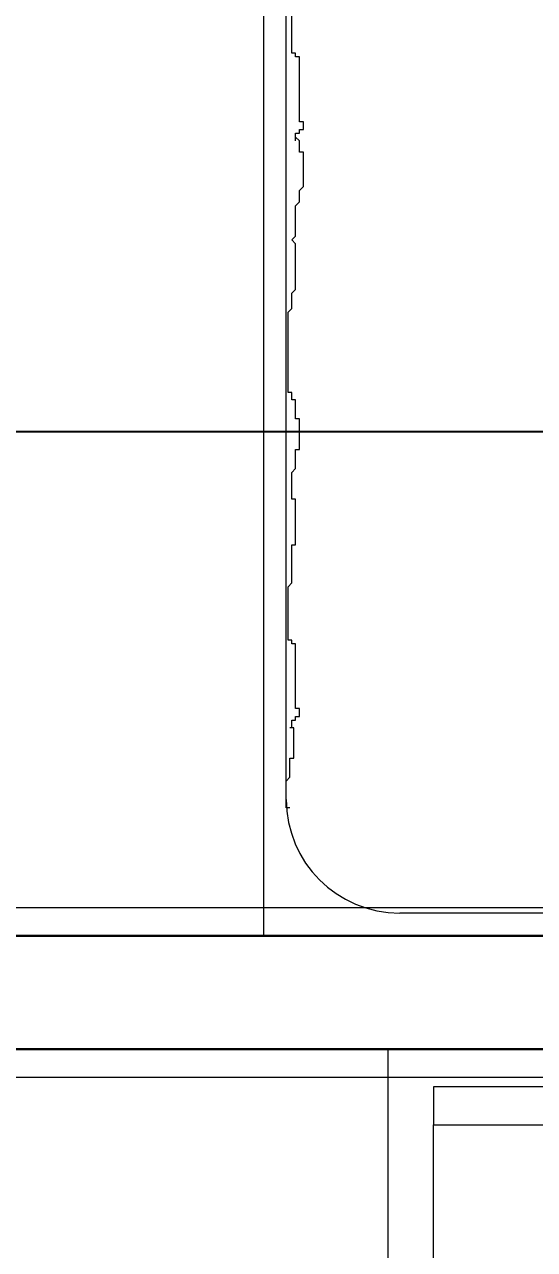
# Model space of a CAD drawing. Extents: x 775040 to 808375, y 4159409 to 4163651.
# Drawn here: x 784299.4 to 784344.3, y 4162136.1 to 4162244.1 of the extents above; entities that cross this region are included whole.
import ezdxf

# ---------------------------------------------------------------- set-up
doc = ezdxf.new("R2010")
doc.units = 0
doc.header["$MEASUREMENT"] = 0
doc.header["$PDMODE"] = 3
doc.linetypes.add('DUZ', pattern=[500, 500])
doc.layers.get('0').update_dxf_attribs({"linetype": 'DUZ'})
for name, color, linetype, lineweight in [('Z_ duvar', 7, 'Continuous', 30), ('Z_iç ölçü yatay', 75, 'Continuous', 20), ('Z_sıva', 241, 'Continuous', 5), ('Z_tefriş', 73, 'Continuous', 5)]:
    doc.layers.add(name, color=color, linetype=linetype, lineweight=lineweight)
doc.styles.add('OLCUIC', font='ROMANS.SHX', dxfattribs={"width": 0.5})
doc.dimstyles.new('ölçü 50', dxfattribs={"dimtxt": 12.5, "dimasz": 7, "dimexe": 5.3, "dimexo": 5, "dimgap": 2.5, "dimtad": 1, "dimdec": 0, "dimzin": 9, "dimdsep": 46, "dimtxsty": 'OLCUIC', "dimblk1": 'ARCHTICK', "dimblk2": 'ARCHTICK', "dimsah": 1, "dimcen": 0, "dimdle": 5.5, "dimadec": 0, "dimazin": 0, "dimtfac": 1, "dimtdec": 0, "dimtix": 1, "dimtofl": 0, "dimtmove": 1, "dimatfit": 3, "dimldrblk": 'ARCHTICK', "dimfxl": 0, "dimtolj": 1, "dimtzin": 0, "dimarcsym": 0})

# ---------------------------------------------------------------- blocks, each defined once
blk = doc.blocks.new('_ARCHTICK')
at = {"color": 0, "linetype": 'ByBlock', "const_width": 0.15}
blk.add_lwpolyline([(-0.5, -0.5), (0.5, 0.5)], dxfattribs=at)
blk = doc.blocks.new('*D125')
at = {"layer": 'Defpoints', "color": 0, "linetype": 'Continuous', "transparency": 16777216}
for p in [(784797.64, 4162208.21), (784227.64, 4162163.75), (784797.64, 4162158.75)]:
    blk.add_point(p, dxfattribs=at)
at = {"layer": 'Z_iç ölçü yatay', "color": 0, "linetype": 'Continuous', "lineweight": -2, "transparency": 16777216}
for p, q in [((784227.64, 4162183.21), (784227.64, 4162213.51)), ((784797.64, 4162183.21), (784797.64, 4162213.51)), ((784222.14, 4162208.21), (784803.14, 4162208.21))]:
    blk.add_line(p, q, dxfattribs=at)
at = {"layer": 'Z_iç ölçü yatay', "color": 0, "linetype": 'Continuous', "lineweight": -2, "transparency": 16777216, "xscale": 7, "yscale": 7, "zscale": 7, "rotation": 180}
blk.add_blockref('_ARCHTICK', (784227.64, 4162208.21), dxfattribs=at)
at = {"layer": 'Z_iç ölçü yatay', "color": 0, "linetype": 'Continuous', "lineweight": -2, "transparency": 16777216, "xscale": 7, "yscale": 7, "zscale": 7}
blk.add_blockref('_ARCHTICK', (784797.64, 4162208.21), dxfattribs=at)
at = {"layer": 'Z_iç ölçü yatay', "color": 0, "linetype": 'Continuous', "transparency": 16777216, "insert": (784512.64, 4162216.96), "char_height": 12.5, "attachment_point": 5, "style": 'OLCUIC'}
blk.add_mtext('\\A1;570', dxfattribs=at)
blk = doc.blocks.new('YATAK 2')
at = {"layer": 'Z_tefriş'}
for p, q in [((-8553.92, 17107.34), (-8643.92, 17107.34)), ((-8553.92, 16917.34), (-8553.92, 17107.34)), ((-8631.92, 17105.34), (-8565.92, 17105.34)), ((-8556.25, 17096.06), (-8555.91, 17096.06)), ((-8555.91, 17096.06), (-8555.91, 17093.71)), ((-8555.92, 17095.34), (-8555.92, 16929.34)), ((-8555.91, 17093.71), (-8556.25, 17093.37)), ((-8556.25, 17093.37), (-8556.25, 17091.69)), ((-8556.58, 17091.69), (-8556.58, 17089)), ((-8556.25, 17091.69), (-8556.58, 17091.69)), ((-8556.75, 17088), (-8557.09, 17088)), ((-8557.09, 17088), (-8557.09, 17087.32)), ((-8556.42, 17088.33), (-8556.75, 17088.33)), ((-8556.75, 17088.33), (-8556.75, 17088)), ((-8556.58, 17089), (-8556.25, 17089)), ((-8556.42, 17089), (-8556.42, 17088.33)), ((-8557.09, 17087.32), (-8556.75, 17087.32)), ((-8556.75, 17087.32), (-8556.75, 17081.61)), ((-8556.75, 17081.61), (-8556.42, 17081.61)), ((-8556.42, 17081.61), (-8556.42, 17081.28)), ((-8556.42, 17081.28), (-8556.08, 17081.28)), ((-8556.08, 17081.28), (-8556.08, 17076.57)), ((-8556.08, 17076.57), (-8556.42, 17076.23)), ((-8556.42, 17076.23), (-8556.42, 17072.87)), ((-8556.42, 17072.87), (-8556.75, 17072.87)), ((-8556.75, 17072.87), (-8556.75, 17068.84)), ((-8556.75, 17068.84), (-8556.42, 17068.84)), ((-8556.42, 17068.84), (-8556.42, 17066.49)), ((-8556.42, 17066.49), (-8556.75, 17066.15)), ((-8556.75, 17066.15), (-8556.75, 17064.47)), ((-8556.75, 17064.47), (-8557.09, 17064.47)), ((-8557.09, 17064.47), (-8557.09, 17061.78)), ((-8557.09, 17061.78), (-8556.75, 17061.78)), ((-8556.75, 17061.78), (-8556.75, 17060.1)), ((-8556.75, 17060.1), (-8556.42, 17060.1)), ((-8556.42, 17060.1), (-8556.42, 17059.43)), ((-8556.42, 17059.43), (-8556.08, 17059.43)), ((-8556.08, 17059.43), (-8556.08, 17052.37)), ((-8556.08, 17052.37), (-8556.42, 17052.04)), ((-8556.42, 17052.04), (-8556.42, 17050.69)), ((-8556.42, 17050.69), (-8556.75, 17050.36)), ((-8556.75, 17050.36), (-8556.75, 17046.33)), ((-8556.75, 17046.33), (-8556.42, 17045.99)), ((-8556.42, 17045.99), (-8556.75, 17045.65)), ((-8556.75, 17045.65), (-8556.75, 17042.97)), ((-8556.75, 17042.97), (-8557.09, 17042.63)), ((-8557.09, 17042.63), (-8557.09, 17041.62)), ((-8557.09, 17041.62), (-8557.43, 17041.28)), ((-8557.43, 17041.28), (-8557.43, 17038.26)), ((-8557.43, 17038.26), (-8557.09, 17038.26)), ((-8557.09, 17038.26), (-8557.09, 17037.25)), ((-8557.09, 17037.25), (-8556.75, 17036.92)), ((-8556.75, 17037.25), (-8556.75, 17036.58)), ((-8557.43, 17036.24), (-8557.43, 17035.57)), ((-8557.09, 17036.24), (-8557.43, 17036.24)), ((-8557.09, 17036.58), (-8557.09, 17036.24)), ((-8556.75, 17036.58), (-8557.09, 17036.58)), ((-8557.43, 17035.57), (-8557.09, 17035.57)), ((-8557.09, 17035.57), (-8557.09, 17029.86)), ((-8557.09, 17029.86), (-8556.75, 17029.86)), ((-8556.75, 17029.86), (-8556.75, 17029.52)), ((-8556.75, 17029.52), (-8556.42, 17029.52)), ((-8556.42, 17029.52), (-8556.42, 17024.82))]:
    blk.add_line(p, q, dxfattribs=at)
blk.add_arc((-8565.92, 17095.34), 10, 0, 90, dxfattribs=at)
blk = doc.blocks.new('XFGJYHK')
at = {"layer": 'Z_tefriş'}
for p, q in [((785766.58, 4160428.75), (785766.58, 4160488.75)), ((785766.58, 4160488.75), (785976.58, 4160488.75)), ((785972.58, 4160485.42), (785770.58, 4160485.42)), ((785770.58, 4160485.42), (785770.58, 4160482.09)), ((785770.58, 4160439.42), (785770.58, 4160482.09)), ((785770.58, 4160482.09), (785972.58, 4160482.09))]:
    blk.add_line(p, q, dxfattribs=at)

msp = doc.modelspace()

# ---------------------------------------------------------------- linework, layer by layer
at = {"layer": 'Z_ duvar', "linetype": 'Continuous'}
for p, q in [((784797.64, 4162163.75), (784227.64, 4162163.75)), ((784227.64, 4162153.75), (784747.64, 4162153.75))]:
    msp.add_line(p, q, dxfattribs=at)
at = {"layer": 'Z_sıva', "linetype": 'Continuous'}
msp.add_lwpolyline([(784230.14, 4162151.25), (784230.14, 4162141.25), (784200.14, 4162141.25), (784200.14, 4162176.27), (784230.14, 4162176.27), (784230.14, 4162166.25), (784800.14, 4162166.25), (784800.14, 4162151.25), (784760.14, 4162151.25), (784760.14, 4162141.25), (784745.14, 4162141.25), (784745.14, 4162151.25)], close=True, dxfattribs=at)

# ---------------------------------------------------------------- block references
at = {"layer": 'Z_tefriş', "rotation": 180}
msp.add_blockref('YATAK 2', (775766.49, 4179271.1), dxfattribs=at)
at = {"layer": 'Z_tefriş', "linetype": 'Continuous'}
msp.add_blockref('XFGJYHK', (-1435.19, 1665), dxfattribs=at)

# ---------------------------------------------------------------- dimensions: what is measured, and where the dimension line sits
at = {"layer": 'Z_iç ölçü yatay', "linetype": 'Continuous'}
dim = msp.add_linear_dim(base=(784797.64, 4162208.21), p1=(784227.64, 4162163.75), p2=(784797.64, 4162158.75), dimstyle='ölçü 50', dxfattribs=at)
dim.commit()
dim.dimension.update_dxf_attribs({"geometry": '*D125', "text_midpoint": (784512.64, 4162216.96)})

doc.saveas('drawing.dxf')
